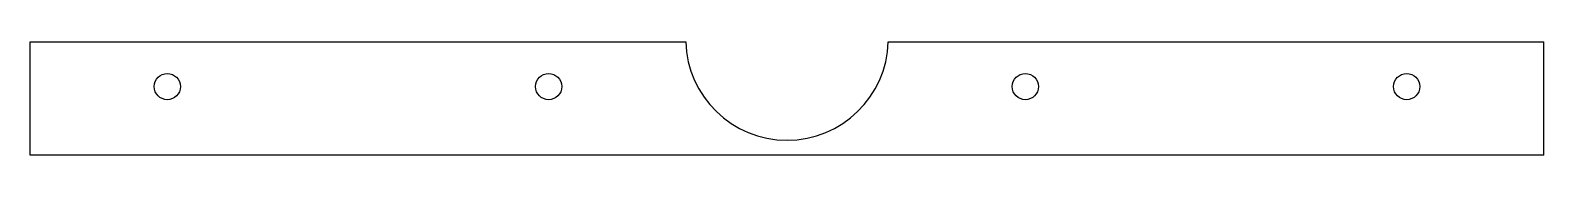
# Model space of a CAD drawing. Extents: x -127 to 127, y -83 to -64.
import ezdxf

# ---------------------------------------------------------------- set-up
doc = ezdxf.new("R2010")
doc.units = 0
doc.layers.add('VISIBLE', color=7, linetype='CONTINUOUS')

msp = doc.modelspace()

# ---------------------------------------------------------------- linework, layer by layer
at = {"layer": 'VISIBLE'}
for p, q in [((-127, -83.5), (-127, -64.5)), ((-127, -64.5), (-16.99, -64.5)), ((16.99, -64.5), (127, -64.5)), ((127, -83.5), (127, -64.5)), ((127, -83.5), (-127, -83.5))]:
    msp.add_line(p, q, dxfattribs=at)
for centre in [(-104, -72), (-40, -72), (40, -72), (104, -72)]:
    msp.add_circle(centre, 2.2, dxfattribs=at)
msp.add_arc((0, -64), 17, 181.6854, 358.3146, dxfattribs=at)

doc.saveas('drawing.dxf')
